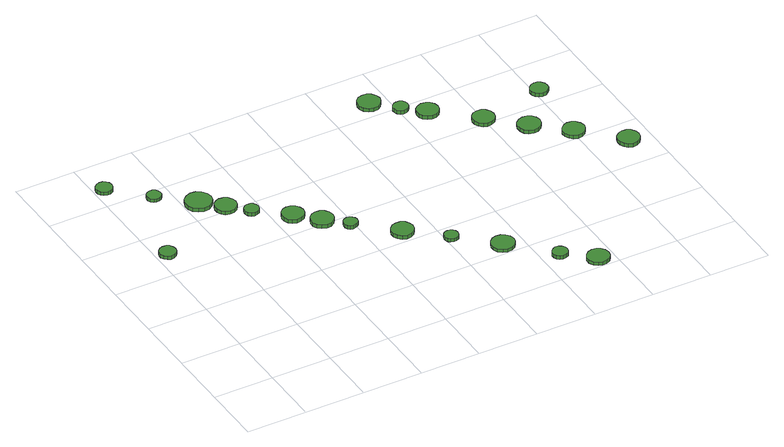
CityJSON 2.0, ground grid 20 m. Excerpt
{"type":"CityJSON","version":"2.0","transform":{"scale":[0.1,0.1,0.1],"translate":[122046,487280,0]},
"CityObjects":{
"tree1":{"type":"SolitaryVegetationObject","attributes":{"function":"something"},"geometry":[{"type":"MultiSurface","lod":"1","boundaries":[[[0,1,2,3,4,5,6,7,8,9,10,11,12,13,14]],[[15,16,17,18,19,20,21,22,23,24,25,26,27,28,29]],[[0,29,28,1]],[[1,28,27,2]],[[2,27,26,3]],[[3,26,25,4]],[[4,25,24,5]],[[5,24,23,6]],[[6,23,22,7]],[[7,22,21,8]],[[8,21,20,9]],[[9,20,19,10]],[[10,19,18,11]],[[11,18,17,12]],[[12,17,16,13]],[[13,16,15,14]],[[14,15,29,0]]]}]},
"tree2":{"type":"SolitaryVegetationObject","attributes":{"function":"something"},"geometry":[{"type":"MultiSurface","lod":"1","boundaries":[[[30,31,32,33,34,35,36,37,38,39,40,41,42,43,44]],[[45,46,47,48,49,50,51,52,53,54,55,56,57,58,59]],[[30,59,58,31]],[[31,58,57,32]],[[32,57,56,33]],[[33,56,55,34]],[[34,55,54,35]],[[35,54,53,36]],[[36,53,52,37]],[[37,52,51,38]],[[38,51,50,39]],[[39,50,49,40]],[[40,49,48,41]],[[41,48,47,42]],[[42,47,46,43]],[[43,46,45,44]],[[44,45,59,30]]]}]},
"tree3":{"type":"SolitaryVegetationObject","attributes":{"function":"something"},"geometry":[{"type":"MultiSurface","lod":"1","boundaries":[[[60,61,62,63,64,65,66,67,68,69,70,71,72,73,74]],[[75,76,77,78,79,80,81,82,83,84,85,86,87,88,89]],[[60,89,88,61]],[[61,88,87,62]],[[62,87,86,63]],[[63,86,85,64]],[[64,85,84,65]],[[65,84,83,66]],[[66,83,82,67]],[[67,82,81,68]],[[68,81,80,69]],[[69,80,79,70]],[[70,79,78,71]],[[71,78,77,72]],[[72,77,76,73]],[[73,76,75,74]],[[74,75,89,60]]]}]},
"tree4":{"type":"SolitaryVegetationObject","attributes":{"function":"something"},"geometry":[{"type":"MultiSurface","lod":"1","boundaries":[[[90,91,92,93,94,95,96,97,98,99,100,101,102,103,104]],[[105,106,107,108,109,110,111,112,113,114,115,116,117,118,119]],[[90,119,118,91]],[[91,118,117,92]],[[92,117,116,93]],[[93,116,115,94]],[[94,115,114,95]],[[95,114,113,96]],[[96,113,112,97]],[[97,112,111,98]],[[98,111,110,99]],[[99,110,109,100]],[[100,109,108,101]],[[101,108,107,102]],[[102,107,106,103]],[[103,106,105,104]],[[104,105,119,90]]]}]},
"tree5":{"type":"SolitaryVegetationObject","attributes":{"function":"something"},"geometry":[{"type":"MultiSurface","lod":"1","boundaries":[[[120,121,122,123,124,125,126,127,128,129,130,131,132,133,134]],[[135,136,137,138,139,140,141,142,143,144,145,146,147,148,149]],[[120,149,148,121]],[[121,148,147,122]],[[122,147,146,123]],[[123,146,145,124]],[[124,145,144,125]],[[125,144,143,126]],[[126,143,142,127]],[[127,142,141,128]],[[128,141,140,129]],[[129,140,139,130]],[[130,139,138,131]],[[131,138,137,132]],[[132,137,136,133]],[[133,136,135,134]],[[134,135,149,120]]]}]},
"tree6":{"type":"SolitaryVegetationObject","attributes":{"function":"something"},"geometry":[{"type":"MultiSurface","lod":"1","boundaries":[[[150,151,152,153,154,155,156,157,158,159,160,161,162,163,164]],[[165,166,167,168,169,170,171,172,173,174,175,176,177,178,179]],[[150,179,178,151]],[[151,178,177,152]],[[152,177,176,153]],[[153,176,175,154]],[[154,175,174,155]],[[155,174,173,156]],[[156,173,172,157]],[[157,172,171,158]],[[158,171,170,159]],[[159,170,169,160]],[[160,169,168,161]],[[161,168,167,162]],[[162,167,166,163]],[[163,166,165,164]],[[164,165,179,150]]]}]},
"tree7":{"type":"SolitaryVegetationObject","attributes":{"function":"something"},"geometry":[{"type":"MultiSurface","lod":"1","boundaries":[[[180,181,182,183,184,185,186,187,188,189,190,191,192,193,194]],[[195,196,197,198,199,200,201,202,203,204,205,206,207,208,209]],[[180,209,208,181]],[[181,208,207,182]],[[182,207,206,183]],[[183,206,205,184]],[[184,205,204,185]],[[185,204,203,186]],[[186,203,202,187]],[[187,202,201,188]],[[188,201,200,189]],[[189,200,199,190]],[[190,199,198,191]],[[191,198,197,192]],[[192,197,196,193]],[[193,196,195,194]],[[194,195,209,180]]]}]},
"tree8":{"type":"SolitaryVegetationObject","attributes":{"function":"something"},"geometry":[{"type":"MultiSurface","lod":"1","boundaries":[[[210,211,212,213,214,215,216,217,218,219,220,221,222,223,224]],[[225,226,227,228,229,230,231,232,233,234,235,236,237,238,239]],[[210,239,238,211]],[[211,238,237,212]],[[212,237,236,213]],[[213,236,235,214]],[[214,235,234,215]],[[215,234,233,216]],[[216,233,232,217]],[[217,232,231,218]],[[218,231,230,219]],[[219,230,229,220]],[[220,229,228,221]],[[221,228,227,222]],[[222,227,226,223]],[[223,226,225,224]],[[224,225,239,210]]]}]},
"tree9":{"type":"SolitaryVegetationObject","attributes":{"function":"something"},"geometry":[{"type":"MultiSurface","lod":"1","boundaries":[[[240,241,242,243,244,245,246,247,248,249,250,251,252,253,254]],[[255,256,257,258,259,260,261,262,263,264,265,266,267,268,269]],[[240,269,268,241]],[[241,268,267,242]],[[242,267,266,243]],[[243,266,265,244]],[[244,265,264,245]],[[245,264,263,246]],[[246,263,262,247]],[[247,262,261,248]],[[248,261,260,249]],[[249,260,259,250]],[[250,259,258,251]],[[251,258,257,252]],[[252,257,256,253]],[[253,256,255,254]],[[254,255,269,240]]]}]},
"tree10":{"type":"SolitaryVegetationObject","attributes":{"function":"something"},"geometry":[{"type":"MultiSurface","lod":"1","boundaries":[[[270,271,272,273,274,275,276,277,278,279,280,281,282,283,284]],[[285,286,287,288,289,290,291,292,293,294,295,296,297,298,299]],[[270,299,298,271]],[[271,298,297,272]],[[272,297,296,273]],[[273,296,295,274]],[[274,295,294,275]],[[275,294,293,276]],[[276,293,292,277]],[[277,292,291,278]],[[278,291,290,279]],[[279,290,289,280]],[[280,289,288,281]],[[281,288,287,282]],[[282,287,286,283]],[[283,286,285,284]],[[284,285,299,270]]]}]},
"tree11":{"type":"SolitaryVegetationObject","attributes":{"function":"something"},"geometry":[{"type":"MultiSurface","lod":"1","boundaries":[[[300,301,302,303,304,305,306,307,308,309,310,311,312,313,314]],[[315,316,317,318,319,320,321,322,323,324,325,326,327,328,329]],[[300,329,328,301]],[[301,328,327,302]],[[302,327,326,303]],[[303,326,325,304]],[[304,325,324,305]],[[305,324,323,306]],[[306,323,322,307]],[[307,322,321,308]],[[308,321,320,309]],[[309,320,319,310]],[[310,319,318,311]],[[311,318,317,312]],[[312,317,316,313]],[[313,316,315,314]],[[314,315,329,300]]]}]},
"tree12":{"type":"SolitaryVegetationObject","attributes":{"function":"something"},"geometry":[{"type":"MultiSurface","lod":"1","boundaries":[[[330,331,332,333,334,335,336,337,338,339,340,341,342,343,344]],[[345,346,347,348,349,350,351,352,353,354,355,356,357,358,359]],[[330,359,358,331]],[[331,358,357,332]],[[332,357,356,333]],[[333,356,355,334]],[[334,355,354,335]],[[335,354,353,336]],[[336,353,352,337]],[[337,352,351,338]],[[338,351,350,339]],[[339,350,349,340]],[[340,349,348,341]],[[341,348,347,342]],[[342,347,346,343]],[[343,346,345,344]],[[344,345,359,330]]]}]},
"tree13":{"type":"SolitaryVegetationObject","attributes":{"function":"something"},"geometry":[{"type":"MultiSurface","lod":"1","boundaries":[[[360,361,362,363,364,365,366,367,368,369,370,371,372,373,374]],[[375,376,377,378,379,380,381,382,383,384,385,386,387,388,389]],[[360,389,388,361]],[[361,388,387,362]],[[362,387,386,363]],[[363,386,385,364]],[[364,385,384,365]],[[365,384,383,366]],[[366,383,382,367]],[[367,382,381,368]],[[368,381,380,369]],[[369,380,379,370]],[[370,379,378,371]],[[371,378,377,372]],[[372,377,376,373]],[[373,376,375,374]],[[374,375,389,360]]]}]},
"tree14":{"type":"SolitaryVegetationObject","attributes":{"function":"something"},"geometry":[{"type":"MultiSurface","lod":"1","boundaries":[[[390,391,392,393,394,395,396,397,398,399,400,401,402,403,404]],[[405,406,407,408,409,410,411,412,413,414,415,416,417,418,419]],[[390,419,418,391]],[[391,418,417,392]],[[392,417,416,393]],[[393,416,415,394]],[[394,415,414,395]],[[395,414,413,396]],[[396,413,412,397]],[[397,412,411,398]],[[398,411,410,399]],[[399,410,409,400]],[[400,409,408,401]],[[401,408,407,402]],[[402,407,406,403]],[[403,406,405,404]],[[404,405,419,390]]]}]},
"tree15":{"type":"SolitaryVegetationObject","attributes":{"function":"something"},"geometry":[{"type":"MultiSurface","lod":"1","boundaries":[[[420,421,422,423,424,425,426,427,428,429,430,431,432,433,434]],[[435,436,437,438,439,440,441,442,443,444,445,446,447,448,449]],[[420,449,448,421]],[[421,448,447,422]],[[422,447,446,423]],[[423,446,445,424]],[[424,445,444,425]],[[425,444,443,426]],[[426,443,442,427]],[[427,442,441,428]],[[428,441,440,429]],[[429,440,439,430]],[[430,439,438,431]],[[431,438,437,432]],[[432,437,436,433]],[[433,436,435,434]],[[434,435,449,420]]]}]},
"tree16":{"type":"SolitaryVegetationObject","attributes":{"function":"something"},"geometry":[{"type":"MultiSurface","lod":"1","boundaries":[[[450,451,452,453,454,455,456,457,458,459,460,461,462,463,464]],[[465,466,467,468,469,470,471,472,473,474,475,476,477,478,479]],[[450,479,478,451]],[[451,478,477,452]],[[452,477,476,453]],[[453,476,475,454]],[[454,475,474,455]],[[455,474,473,456]],[[456,473,472,457]],[[457,472,471,458]],[[458,471,470,459]],[[459,470,469,460]],[[460,469,468,461]],[[461,468,467,462]],[[462,467,466,463]],[[463,466,465,464]],[[464,465,479,450]]]}]},
"tree17":{"type":"SolitaryVegetationObject","attributes":{"function":"something"},"geometry":[{"type":"MultiSurface","lod":"1","boundaries":[[[480,481,482,483,484,485,486,487,488,489,490,491,492,493,494]],[[495,496,497,498,499,500,501,502,503,504,505,506,507,508,509]],[[480,509,508,481]],[[481,508,507,482]],[[482,507,506,483]],[[483,506,505,484]],[[484,505,504,485]],[[485,504,503,486]],[[486,503,502,487]],[[487,502,501,488]],[[488,501,500,489]],[[489,500,499,490]],[[490,499,498,491]],[[491,498,497,492]],[[492,497,496,493]],[[493,496,495,494]],[[494,495,509,480]]]}]},
"tree18":{"type":"SolitaryVegetationObject","attributes":{"function":"something"},"geometry":[{"type":"MultiSurface","lod":"1","boundaries":[[[510,511,512,513,514,515,516,517,518,519,520,521,522,523,524]],[[525,526,527,528,529,530,531,532,533,534,535,536,537,538,539]],[[510,539,538,511]],[[511,538,537,512]],[[512,537,536,513]],[[513,536,535,514]],[[514,535,534,515]],[[515,534,533,516]],[[516,533,532,517]],[[517,532,531,518]],[[518,531,530,519]],[[519,530,529,520]],[[520,529,528,521]],[[521,528,527,522]],[[522,527,526,523]],[[523,526,525,524]],[[524,525,539,510]]]}]},
"tree19":{"type":"SolitaryVegetationObject","attributes":{"function":"something"},"geometry":[{"type":"MultiSurface","lod":"1","boundaries":[[[540,541,542,543,544,545,546,547,548,549,550,551,552,553,554]],[[555,556,557,558,559,560,561,562,563,564,565,566,567,568,569]],[[540,569,568,541]],[[541,568,567,542]],[[542,567,566,543]],[[543,566,565,544]],[[544,565,564,545]],[[545,564,563,546]],[[546,563,562,547]],[[547,562,561,548]],[[548,561,560,549]],[[549,560,559,550]],[[550,559,558,551]],[[551,558,557,552]],[[552,557,556,553]],[[553,556,555,554]],[[554,555,569,540]]]}]},
"tree20":{"type":"SolitaryVegetationObject","attributes":{"function":"something"},"geometry":[{"type":"MultiSurface","lod":"1","boundaries":[[[570,571,572,573,574,575,576,577,578,579,580,581,582,583,584]],[[585,586,587,588,589,590,591,592,593,594,595,596,597,598,599]],[[570,599,598,571]],[[571,598,597,572]],[[572,597,596,573]],[[573,596,595,574]],[[574,595,594,575]],[[575,594,593,576]],[[576,593,592,577]],[[577,592,591,578]],[[578,591,590,579]],[[579,590,589,580]],[[580,589,588,581]],[[581,588,587,582]],[[582,587,586,583]],[[583,586,585,584]],[[584,585,599,570]]]}]},
"tree21":{"type":"SolitaryVegetationObject","attributes":{"function":"something"},"geometry":[{"type":"MultiSurface","lod":"1","boundaries":[[[600,601,602,603,604,605,606,607,608,609,610,611,612,613,614]],[[615,616,617,618,619,620,621,622,623,624,625,626,627,628,629]],[[600,629,628,601]],[[601,628,627,602]],[[602,627,626,603]],[[603,626,625,604]],[[604,625,624,605]],[[605,624,623,606]],[[606,623,622,607]],[[607,622,621,608]],[[608,621,620,609]],[[609,620,619,610]],[[610,619,618,611]],[[611,618,617,612]],[[612,617,616,613]],[[613,616,615,614]],[[614,615,629,600]]]}]},
"tree22":{"type":"SolitaryVegetationObject","attributes":{"function":"something"},"geometry":[{"type":"MultiSurface","lod":"1","boundaries":[[[630,631,632,633,634,635,636,637,638,639,640,641,642,643,644]],[[645,646,647,648,649,650,651,652,653,654,655,656,657,658,659]],[[630,659,658,631]],[[631,658,657,632]],[[632,657,656,633]],[[633,656,655,634]],[[634,655,654,635]],[[635,654,653,636]],[[636,653,652,637]],[[637,652,651,638]],[[638,651,650,639]],[[639,650,649,640]],[[640,649,648,641]],[[641,648,647,642]],[[642,647,646,643]],[[643,646,645,644]],[[644,645,659,630]]]}]}
},
"vertices":[
[63,695,17],[60,706,17],[54,715,17],[44,721,17],[32,722,17],[21,718,17],[13,711,17],[8,700,17],[8,689,17],[13,678,17],[21,671,17],[32,667,17],[44,668,17],[54,674,17],[60,683,17],[60,683,5],[54,674,5],[44,668,5],[32,667,5],[21,671,5],[13,678,5],[8,689,5],[8,700,5],[13,711,5],[21,718,5],[32,722,5],[44,721,5],[54,715,5],[60,706,5],[63,695,5],
[59,1072,16],[56,1083,16],[50,1092,16],[40,1098,16],[29,1099,16],[18,1095,16],[10,1088,16],[5,1077,16],[5,1066,16],[10,1056,16],[18,1048,16],[29,1045,16],[40,1046,16],[50,1052,16],[56,1061,16],[56,1061,4],[50,1052,4],[40,1046,4],[29,1045,4],[18,1048,4],[10,1056,4],[5,1066,4],[5,1077,4],[10,1088,4],[18,1095,4],[29,1099,4],[40,1098,4],[50,1092,4],[56,1083,4],[59,1072,4],
[167,967,14],[165,976,14],[159,984,14],[150,989,14],[141,990,14],[131,987,14],[124,980,14],[120,971,14],[120,962,14],[124,953,14],[131,946,14],[141,943,14],[150,944,14],[159,949,14],[165,957,14],[165,957,2],[159,949,2],[150,944,2],[141,943,2],[131,946,2],[124,953,2],[120,962,2],[120,971,2],[124,980,2],[131,987,2],[141,990,2],[150,989,2],[159,984,2],[165,976,2],[167,967,2],
[287,872,17],[283,890,17],[272,905,17],[257,914,17],[239,916,17],[222,910,17],[208,898,17],[201,881,17],[201,863,17],[208,847,17],[222,835,17],[239,829,17],[257,831,17],[272,840,17],[283,855,17],[283,855,4],[272,840,4],[257,831,4],[239,829,4],[222,835,4],[208,847,4],[201,863,4],[201,881,4],[208,898,4],[222,910,4],[239,916,4],[257,914,4],[272,905,4],[283,890,4],[287,872,4],
[340,815,15],[337,830,15],[328,842,15],[315,849,15],[301,851,15],[287,846,15],[276,836,15],[270,823,15],[270,808,15],[276,794,15],[287,784,15],[301,780,15],[315,781,15],[328,789,15],[337,801,15],[337,801,3],[328,789,3],[315,781,3],[301,780,3],[287,784,3],[276,794,3],[270,808,3],[270,823,3],[276,836,3],[287,846,3],[301,851,3],[315,849,3],[328,842,3],[337,830,3],[340,815,3],
[387,760,15],[385,770,15],[379,778,15],[370,783,15],[360,784,15],[350,781,15],[343,774,15],[339,765,15],[339,755,15],[343,746,15],[350,739,15],[360,736,15],[370,737,15],[379,742,15],[385,750,15],[385,750,3],[379,742,3],[370,737,3],[360,736,3],[350,739,3],[343,746,3],[339,755,3],[339,765,3],[343,774,3],[350,781,3],[360,784,3],[370,783,3],[379,778,3],[385,770,3],[387,760,3],
[494,676,17],[490,691,17],[482,703,17],[468,711,17],[453,712,17],[439,708,17],[428,698,17],[422,684,17],[422,669,17],[428,655,17],[439,645,17],[453,640,17],[468,642,17],[482,649,17],[490,661,17],[490,661,4],[482,649,4],[468,642,4],[453,640,4],[439,645,4],[428,655,4],[422,669,4],[422,684,4],[428,698,4],[439,708,4],[453,712,4],[468,711,4],[482,703,4],[490,691,4],[494,676,4],
[559,611,16],[556,627,16],[547,639,16],[533,647,16],[518,649,16],[503,644,16],[491,633,16],[485,619,16],[485,603,16],[491,589,16],[503,579,16],[518,574,16],[533,575,16],[547,583,16],[556,596,16],[556,596,3],[547,583,3],[533,575,3],[518,574,3],[503,579,3],[491,589,3],[485,603,3],[485,619,3],[491,633,3],[503,644,3],[518,649,3],[533,647,3],[547,639,3],[556,627,3],[559,611,3],
[611,555,15],[609,564,15],[603,572,15],[595,577,15],[585,578,15],[576,575,15],[569,569,15],[566,560,15],[566,550,15],[569,542,15],[576,535,15],[585,533,15],[595,534,15],[603,538,15],[609,546,15],[609,546,2],[603,538,2],[595,534,2],[585,533,2],[576,535,2],[569,542,2],[566,550,2],[566,560,2],[569,569,2],[576,575,2],[585,578,2],[595,577,2],[603,572,2],[609,564,2],[611,555,2],
[741,445,15],[737,460,15],[729,472,15],[715,480,15],[700,481,15],[686,477,15],[675,467,15],[669,453,15],[669,438,15],[675,424,15],[686,414,15],[700,409,15],[715,411,15],[729,418,15],[737,431,15],[737,431,2],[729,418,2],[715,411,2],[700,409,2],[686,414,2],[675,424,2],[669,438,2],[669,453,2],[675,467,2],[686,477,2],[700,481,2],[715,480,2],[729,472,2],[737,460,2],[741,445,2],
[841,349,14],[839,358,14],[834,366,14],[825,371,14],[816,372,14],[806,369,14],[799,363,14],[795,354,14],[795,344,14],[799,335,14],[806,329,14],[816,326,14],[825,327,14],[834,332,14],[839,339,14],[839,339,2],[834,332,2],[825,327,2],[816,326,2],[806,329,2],[799,335,2],[795,344,2],[795,354,2],[799,363,2],[806,369,2],[816,372,2],[825,371,2],[834,366,2],[839,358,2],[841,349,2],
[971,238,14],[968,253,14],[958,266,14],[945,274,14],[929,276,14],[914,271,14],[902,260,14],[896,246,14],[896,230,14],[902,216,14],[914,205,14],[929,200,14],[945,202,14],[958,210,14],[968,223,14],[968,223,2],[958,210,2],[945,202,2],[929,200,2],[914,205,2],[902,216,2],[896,230,2],[896,246,2],[902,260,2],[914,271,2],[929,276,2],[945,274,2],[958,266,2],[968,253,2],[971,238,2],
[1084,113,15],[1082,123,15],[1076,131,15],[1067,137,15],[1056,138,15],[1046,134,15],[1038,127,15],[1034,118,15],[1034,107,15],[1038,98,15],[1046,91,15],[1056,87,15],[1067,89,15],[1076,94,15],[1082,102,15],[1082,102,2],[1076,94,2],[1067,89,2],[1056,87,2],[1046,91,2],[1038,98,2],[1034,107,2],[1034,118,2],[1038,127,2],[1046,134,2],[1056,138,2],[1067,137,2],[1076,131,2],[1082,123,2],[1084,113,2],
[1183,36,15],[1180,51,15],[1171,63,15],[1158,71,15],[1143,72,15],[1129,68,15],[1118,58,15],[1111,44,15],[1111,29,15],[1118,15,15],[1129,5,15],[1143,0,15],[1158,2,15],[1171,9,15],[1180,22,15],[1180,22,3],[1171,9,3],[1158,2,3],[1143,0,3],[1129,5,3],[1118,15,3],[1111,29,3],[1111,44,3],[1118,58,3],[1129,68,3],[1143,72,3],[1158,71,3],[1171,63,3],[1180,51,3],[1183,36,3],
[976,1057,14],[972,1072,14],[963,1085,14],[950,1093,14],[934,1094,14],[919,1090,14],[907,1079,14],[901,1065,14],[901,1049,14],[907,1035,14],[919,1024,14],[934,1019,14],[950,1021,14],[963,1029,14],[972,1042,14],[972,1042,2],[963,1029,2],[950,1021,2],[934,1019,2],[919,1024,2],[907,1035,2],[901,1049,2],[901,1065,2],[907,1079,2],[919,1090,2],[934,1094,2],[950,1093,2],[963,1085,2],[972,1072,2],[976,1057,2],
[1034,990,14],[1032,1000,14],[1026,1008,14],[1017,1013,14],[1006,1014,14],[996,1011,14],[989,1004,14],[985,995,14],[985,984,14],[989,975,14],[996,968,14],[1006,965,14],[1017,966,14],[1026,971,14],[1032,980,14],[1032,980,1],[1026,971,1],[1017,966,1],[1006,965,1],[996,968,1],[989,975,1],[985,984,1],[985,995,1],[989,1004,1],[996,1011,1],[1006,1014,1],[1017,1013,1],[1026,1008,1],[1032,1000,1],[1034,990,1],
[1107,935,14],[1104,949,14],[1095,961,14],[1082,968,14],[1067,970,14],[1053,965,14],[1042,956,14],[1036,942,14],[1036,927,14],[1042,914,14],[1053,904,14],[1067,899,14],[1082,901,14],[1095,908,14],[1104,920,14],[1104,920,1],[1095,908,1],[1082,901,1],[1067,899,1],[1053,904,1],[1042,914,1],[1036,927,1],[1036,942,1],[1042,956,1],[1053,965,1],[1067,970,1],[1082,968,1],[1095,961,1],[1104,949,1],[1107,935,1],
[1233,818,15],[1230,833,15],[1221,845,15],[1208,853,15],[1193,854,15],[1179,850,15],[1168,840,15],[1162,826,15],[1162,811,15],[1168,797,15],[1179,787,15],[1193,782,15],[1208,784,15],[1221,791,15],[1230,803,15],[1230,803,3],[1221,791,3],[1208,784,3],[1193,782,3],[1179,787,3],[1168,797,3],[1162,811,3],[1162,826,3],[1168,840,3],[1179,850,3],[1193,854,3],[1208,853,3],[1221,845,3],[1230,833,3],[1233,818,3],
[1338,721,15],[1334,736,15],[1325,749,15],[1312,757,15],[1296,758,15],[1281,753,15],[1269,743,15],[1263,729,15],[1263,713,15],[1269,698,15],[1281,688,15],[1296,683,15],[1312,685,15],[1325,693,15],[1334,705,15],[1334,705,3],[1325,693,3],[1312,685,3],[1296,683,3],[1281,688,3],[1269,698,3],[1263,713,3],[1263,729,3],[1269,743,3],[1281,753,3],[1296,758,3],[1312,757,3],[1325,749,3],[1334,736,3],[1338,721,3],
[1439,631,15],[1435,646,15],[1426,658,15],[1413,666,15],[1398,667,15],[1384,662,15],[1373,652,15],[1367,639,15],[1367,623,15],[1373,610,15],[1384,600,15],[1398,595,15],[1413,596,15],[1426,604,15],[1435,616,15],[1435,616,3],[1426,604,3],[1413,596,3],[1398,595,3],[1384,600,3],[1373,610,3],[1367,623,3],[1367,639,3],[1373,652,3],[1384,662,3],[1398,667,3],[1413,666,3],[1426,658,3],[1435,646,3],[1439,631,3],
[1443,861,16],[1441,873,16],[1433,883,16],[1423,889,16],[1411,890,16],[1399,886,16],[1390,878,16],[1385,867,16],[1385,855,16],[1390,844,16],[1399,836,16],[1411,832,16],[1423,833,16],[1433,840,16],[1441,849,16],[1441,849,3],[1433,840,3],[1423,833,3],[1411,832,3],[1399,836,3],[1390,844,3],[1385,855,3],[1385,867,3],[1390,878,3],[1399,886,3],[1411,890,3],[1423,889,3],[1433,883,3],[1441,873,3],[1443,861,3],
[1562,516,13],[1559,530,13],[1550,543,13],[1537,550,13],[1522,552,13],[1508,547,13],[1497,537,13],[1491,523,13],[1491,508,13],[1497,494,13],[1508,484,13],[1522,479,13],[1537,481,13],[1550,489,13],[1559,501,13],[1559,501,0],[1550,489,0],[1537,481,0],[1522,479,0],[1508,484,0],[1497,494,0],[1491,508,0],[1491,523,0],[1497,537,0],[1508,547,0],[1522,552,0],[1537,550,0],[1550,543,0],[1559,530,0],[1562,516,0]
]}
